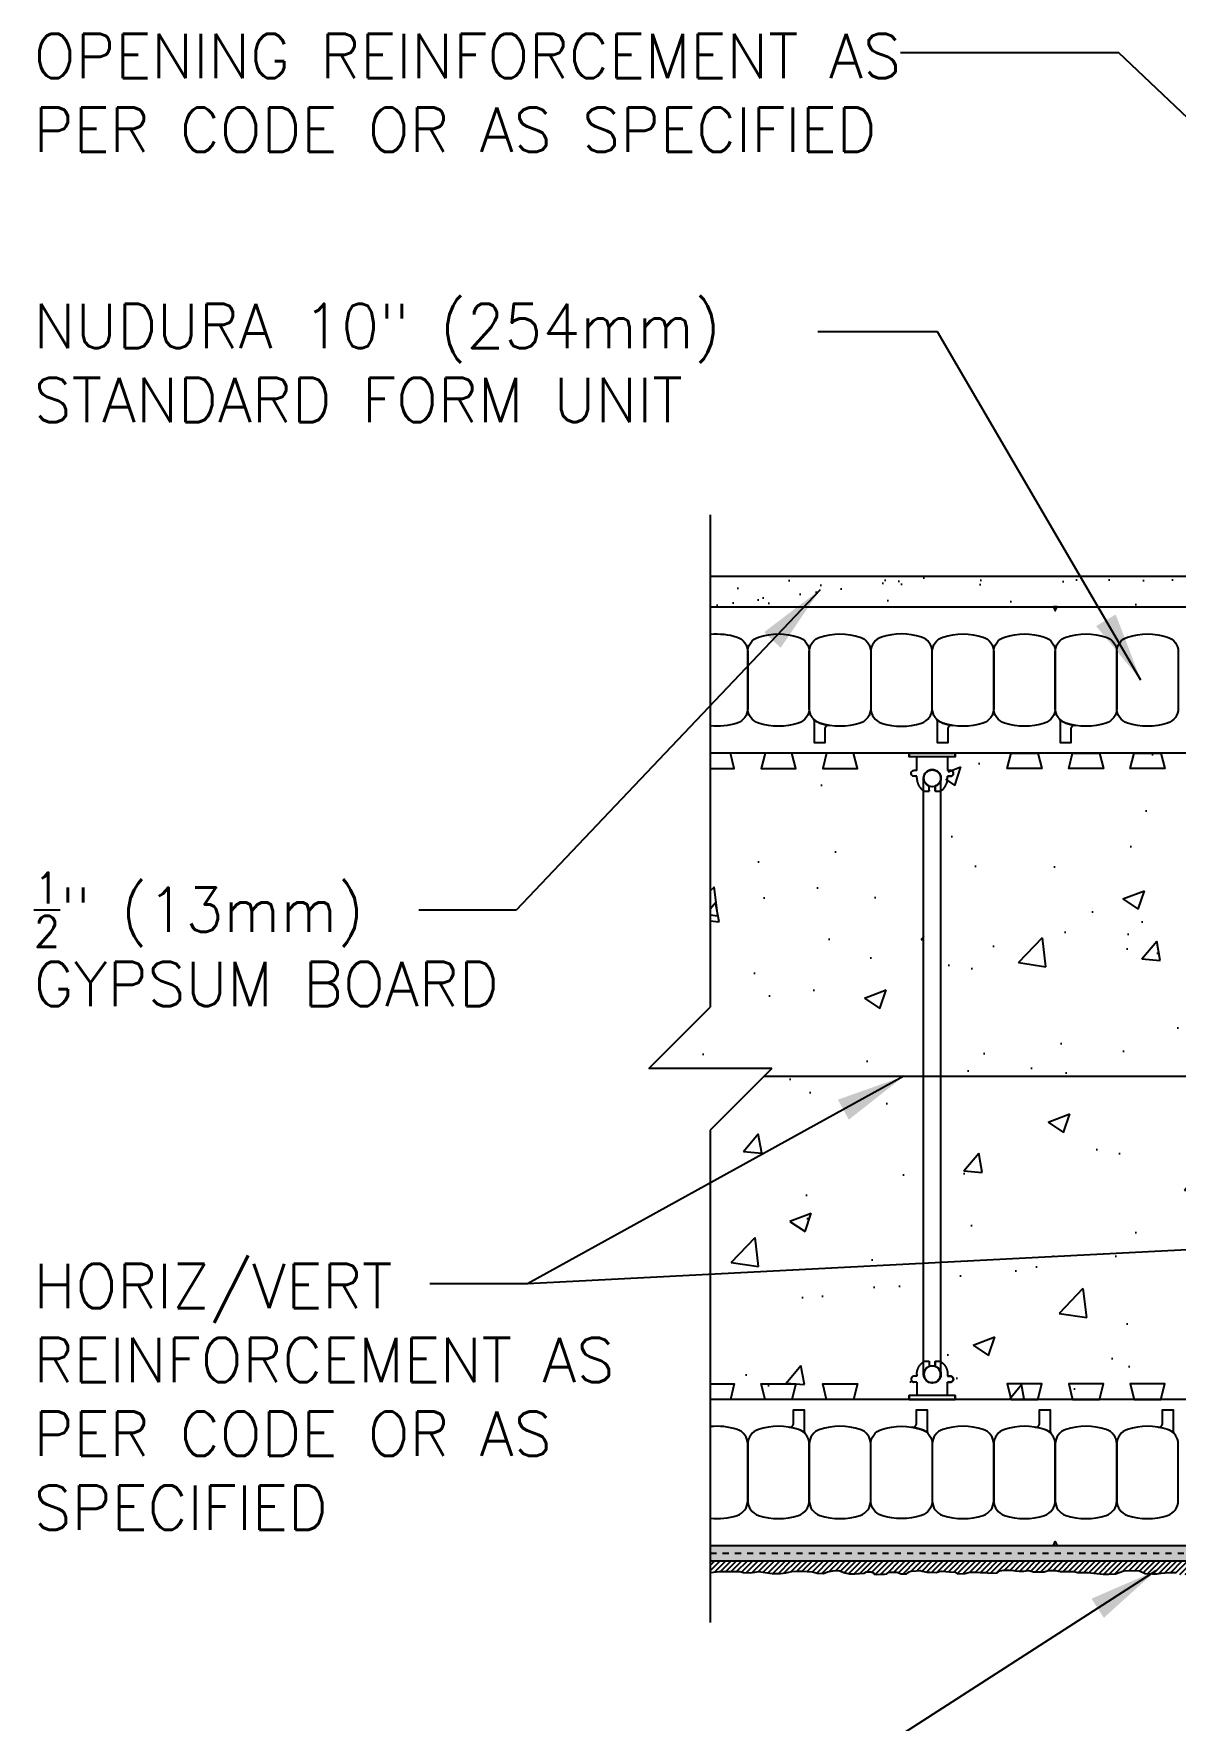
# Model space of a CAD drawing. Header units: inches. Extents: x 2880.3 to 2936.4, y 452.5 to 523.7.
# Drawn here: x 2880.26 to 2898.82, y 496.32 to 523.72 of the extents above; entities that cross this region are included whole.
import ezdxf

# ---------------------------------------------------------------- set-up
doc = ezdxf.new("R2010")
doc.units = ezdxf.units.IN
doc.header["$LTSCALE"] = 0.5
doc.header["$MEASUREMENT"] = 0
doc.linetypes.add('DASHED2', pattern=[0.375, 0.25, -0.125])
doc.layers.get('0').update_dxf_attribs({"linetype": 'CONTINUOUS'})
for name, color, linetype in [('HATCH', 12, 'CONTINUOUS'), ('line25', 2, 'CONTINUOUS'), ('LINE50', 5, 'CONTINUOUS'), ('LINE65', 3, 'CONTINUOUS'), ('LINE9', 9, 'CONTINUOUS'), ('TEXT', 4, 'CONTINUOUS'), ('Web_Edge', 9, 'CONTINUOUS')]:
    doc.layers.add(name, color=color, linetype=linetype)
doc.styles.add('DIM', font='romans.shx', dxfattribs={"width": 0.7})
doc.styles.get("Standard").update_dxf_attribs({"font": 'romans.shx'})
doc.dimstyles.new('ext_12', dxfattribs={"dimscale": 12, "dimtxt": 0.09375, "dimasz": 0.09375, "dimexe": 0.09375, "dimexo": 0.0625, "dimgap": 0.0625, "dimtad": 1, "dimdec": 1, "dimzin": 3, "dimdsep": 46, "dimlunit": 4, "dimtxsty": 'DIM', "dimcen": 0.09, "dimdle": 0.09375, "dimclrt": 4, "dimadec": 0, "dimazin": 0, "dimtfac": 1, "dimtdec": 1, "dimtmove": 2, "dimatfit": 3, "dimfxl": 0, "dimfrac": 2, "dimtolj": 1, "dimtzin": 0, "dimarcsym": 0})

# ---------------------------------------------------------------- blocks, each defined once
blk = doc.blocks.new('Connector')
blk.add_point((0.271, 0))
at = {"layer": 'LINE9'}
for p, q in [((0, 0.375), (0, -0.375)), ((0.062, -0.375), (0.062, 0.375)), ((0.281, 0.25), (0.062, 0.25))]:
    blk.add_line(p, q, dxfattribs=at)
for points, weights in [([(0.007, 0.375), (0.004, 0.375), (0, 0.375)], [1, 0.972587069138, 0.950305488115]), ([(0.327, 0.343), (0.308, 0.343), (0.281, 0.317), (0.281, 0.297)], [1, 0.85355339, 0.85355339, 1]), ([(0.328, 0.343), (0.327, 0.343), (0.327, 0.343)], [1, 0.70710678, 1]), ([(0.375, 0.297), (0.375, 0.317), (0.348, 0.343), (0.329, 0.343)], [1, 0.85355339, 0.85355339, 1]), ([(0.406, 0.25), (0.546, 0.25), (0.619, 0.131)], [0.958404415409, 0.794674173519, 0.864651571113]), ([(0.619, 0.052), (0.612, 0.049), (0.604, 0.049)], [0.83615024178, 0.892081430621, 1]), ([(0.619, -0.131), (0.546, -0.25), (0.406, -0.25)], [0.864651574428, 0.794674169686, 0.958404415195]), ([(0.604, -0.049), (0.612, -0.049), (0.619, -0.052)], [1, 0.89208144177, 0.836150253337]), ([(0, -0.375), (0.004, -0.375), (0.007, -0.375)], [0.950305488115, 0.972587069138, 1]), ([(0.281, -0.297), (0.281, -0.317), (0.308, -0.343), (0.327, -0.343)], [1, 0.85355339, 0.85355339, 1]), ([(0.327, -0.343), (0.281, -0.343), (0.281, -0.297)], [1, 0.70710678, 1]), ([(0.329, -0.343), (0.348, -0.343), (0.375, -0.317), (0.375, -0.297)], [1, 0.85355339, 0.85355339, 1]), ([(0.375, -0.297), (0.375, -0.343), (0.329, -0.343)], [1, 0.70710678, 1])]:
    blk.add_rational_spline(points, weights, degree=2, dxfattribs=at)
for points, degree in [([(0, 0.375), (0.002, 0.375), (0.005, 0.375), (0.007, 0.375)], 3), ([(0.007, 0.375), (0.021, 0.375), (0.051, 0.375), (0.062, 0.375), (0.062, 0.375)], 3), ([(0.281, 0.25), (0.281, 0.297)], 1), ([(0.327, 0.343), (0.327, 0.343), (0.328, 0.343), (0.328, 0.343)], 3), ([(0.328, 0.343), (0.329, 0.343), (0.329, 0.343), (0.329, 0.343)], 3), ([(0.375, 0.25), (0.375, 0.297)], 1), ([(0.406, 0.25), (0.375, 0.25)], 1), ([(0.604, 0.049), (0.532, 0.049)], 1), ([(0.604, 0.049), (0.609, 0.049), (0.614, 0.05), (0.619, 0.052)], 3), ([(0.619, 0.131), (0.619, 0.052)], 1), ([(0.062, -0.25), (0.281, -0.25)], 1), ([(0.281, -0.297), (0.281, -0.25)], 1), ([(0.281, -0.25), (0.281, -0.297)], 1), ([(0.375, -0.25), (0.375, -0.297)], 1), ([(0.375, -0.297), (0.375, -0.25)], 1), ([(0.406, -0.25), (0.375, -0.25)], 1), ([(0.532, -0.049), (0.604, -0.049)], 1), ([(0.604, -0.049), (0.58, -0.049), (0.556, -0.049), (0.532, -0.049)], 3), ([(0.619, -0.052), (0.614, -0.05), (0.609, -0.049), (0.604, -0.049)], 3), ([(0.619, -0.052), (0.619, -0.131)], 1), ([(0.007, -0.375), (0.005, -0.375), (0.002, -0.375), (0, -0.375)], 3), ([(0.062, -0.375), (0.062, -0.375), (0.051, -0.375), (0.021, -0.375), (0.007, -0.375)], 3), ([(0.328, -0.343), (0.328, -0.343), (0.327, -0.343), (0.327, -0.343)], 3), ([(0.329, -0.343), (0.329, -0.343), (0.329, -0.343), (0.328, -0.343)], 3)]:
    blk.add_open_spline(points, degree=degree, dxfattribs=at)
for points, weights, knots in [([(0.062, 0.375), (0.062, 0.375), (0.046, 0.375), (0.03, 0.375), (0.007, 0.375)], [0.868718858569, 0.861102746415, 1, 0.861102734288, 0.868718859898], [0, 0, 0, 0.5, 0.5, 1, 1, 1]), ([(0.532, 0.049), (0.472, 0.203), (0.333, 0.113), (0.157, 0), (0.333, -0.113), (0.472, -0.203), (0.532, -0.049)], [0.899508922286, 0.599718215298, 1, 0.54226024, 1, 0.599718224335, 0.899508908749], [0, 0, 0, 0.318112, 0.318112, 0.681888, 0.681888, 1, 1, 1]), ([(0.007, -0.375), (0.03, -0.375), (0.046, -0.375), (0.062, -0.375), (0.062, -0.375)], [0.868718859319, 0.861102739573, 1, 0.861102742958, 0.868718858948], [0, 0, 0, 0.5, 0.5, 1, 1, 1])]:
    blk.add_rational_spline(points, weights, degree=2, knots=knots, dxfattribs=at)
for points in [[(0.406, 0.25), (0.406, 0.25), (0.406, 0.25), (0.406, 0.25), (0.406, 0.25), (0.406, 0.25), (0.406, 0.25)], [(0.406, 0.25), (0.406, 0.25), (0.406, 0.25), (0.406, 0.25), (0.406, 0.25), (0.406, 0.25), (0.406, 0.25)], [(0.406, 0.25), (0.406, 0.25), (0.406, 0.25), (0.406, 0.25), (0.406, 0.25), (0.406, 0.25), (0.406, 0.25)], [(0.406, 0.25), (0.406, 0.25), (0.406, 0.25), (0.406, 0.25), (0.406, 0.25), (0.406, 0.25), (0.406, 0.25)], [(0.406, 0.25), (0.406, 0.25), (0.406, 0.25), (0.406, 0.25), (0.406, 0.25), (0.406, 0.25), (0.406, 0.25)], [(0.406, 0.25), (0.406, 0.25), (0.406, 0.25), (0.406, 0.25), (0.406, 0.25), (0.406, 0.25), (0.406, 0.25)], [(0.406, 0.25), (0.406, 0.25), (0.406, 0.25), (0.406, 0.25), (0.406, 0.25), (0.406, 0.25), (0.406, 0.25)], [(0.406, 0.25), (0.406, 0.25), (0.406, 0.25), (0.406, 0.25), (0.406, 0.25), (0.406, 0.25), (0.406, 0.25)], [(0.406, 0.25), (0.406, 0.25), (0.406, 0.25), (0.406, 0.25), (0.406, 0.25), (0.406, 0.25), (0.406, 0.25)], [(0.406, 0.25), (0.406, 0.25), (0.406, 0.25), (0.406, 0.25), (0.406, 0.25), (0.406, 0.25), (0.406, 0.25)], [(0.406, 0.25), (0.406, 0.25), (0.406, 0.25), (0.406, 0.25), (0.406, 0.25), (0.406, 0.25), (0.406, 0.25)], [(0.406, 0.25), (0.406, 0.25), (0.406, 0.25), (0.406, 0.25), (0.406, 0.25), (0.406, 0.25), (0.406, 0.25)], [(0.406, 0.25), (0.406, 0.25), (0.406, 0.25), (0.406, 0.25), (0.406, 0.25), (0.406, 0.25), (0.406, 0.25)], [(0.406, 0.25), (0.406, 0.25), (0.406, 0.25), (0.406, 0.25), (0.406, 0.25), (0.406, 0.25), (0.406, 0.25)], [(0.406, 0.25), (0.406, 0.25), (0.406, 0.25), (0.406, 0.25), (0.406, 0.25), (0.406, 0.25), (0.406, 0.25)], [(0.406, 0.25), (0.406, 0.25), (0.406, 0.25), (0.406, 0.25), (0.406, 0.25), (0.406, 0.25), (0.406, 0.25)], [(0.406, 0.25), (0.406, 0.25), (0.406, 0.25), (0.406, 0.25), (0.406, 0.25), (0.406, 0.25), (0.406, 0.25)], [(0.406, 0.25), (0.406, 0.25), (0.406, 0.25), (0.406, 0.25), (0.406, 0.25), (0.406, 0.25), (0.406, 0.25)], [(0.406, 0.25), (0.406, 0.25), (0.406, 0.25), (0.406, 0.25), (0.406, 0.25), (0.406, 0.25), (0.406, 0.25)], [(0.406, 0.25), (0.406, 0.25), (0.406, 0.25), (0.406, 0.25), (0.406, 0.25), (0.406, 0.25), (0.406, 0.25)], [(0.406, 0.25), (0.406, 0.25), (0.406, 0.25), (0.406, 0.25), (0.406, 0.25), (0.406, 0.25), (0.406, 0.25)], [(0.406, 0.25), (0.406, 0.25), (0.406, 0.25), (0.406, 0.25), (0.406, 0.25), (0.406, 0.25), (0.406, 0.25)], [(0.406, 0.25), (0.406, 0.25), (0.406, 0.25), (0.406, 0.25), (0.406, 0.25), (0.406, 0.25), (0.406, 0.25)], [(0.406, 0.25), (0.406, 0.25), (0.406, 0.25), (0.406, 0.25), (0.406, 0.25), (0.406, 0.25), (0.406, 0.25)], [(0.532, 0.049), (0.532, 0.049), (0.532, 0.049), (0.532, 0.049), (0.532, 0.049), (0.532, 0.049), (0.532, 0.049)], [(0.532, 0.049), (0.532, 0.049), (0.532, 0.049), (0.532, 0.049), (0.532, 0.049), (0.532, 0.049), (0.532, 0.049)], [(0.532, 0.049), (0.532, 0.049), (0.532, 0.049), (0.532, 0.049), (0.532, 0.049), (0.532, 0.049), (0.532, 0.049)], [(0.532, 0.049), (0.532, 0.049), (0.532, 0.049), (0.532, 0.049), (0.532, 0.049), (0.532, 0.049), (0.532, 0.049)], [(0.532, 0.049), (0.532, 0.049), (0.532, 0.049), (0.532, 0.049), (0.532, 0.049), (0.532, 0.049), (0.532, 0.049)], [(0.532, 0.049), (0.532, 0.049), (0.532, 0.049), (0.532, 0.049), (0.532, 0.049), (0.532, 0.049), (0.532, 0.049)], [(0.532, 0.049), (0.532, 0.049), (0.532, 0.049), (0.532, 0.049), (0.532, 0.049), (0.532, 0.049), (0.532, 0.049)], [(0.532, 0.049), (0.532, 0.049), (0.532, 0.049), (0.532, 0.049), (0.532, 0.049), (0.532, 0.049), (0.532, 0.049)], [(0.532, 0.049), (0.532, 0.049), (0.532, 0.049), (0.532, 0.049), (0.532, 0.049), (0.532, 0.049), (0.532, 0.049)], [(0.532, 0.049), (0.532, 0.049), (0.532, 0.049), (0.532, 0.049), (0.532, 0.049), (0.532, 0.049), (0.532, 0.049)], [(0.604, 0.049), (0.604, 0.049), (0.604, 0.049), (0.604, 0.049), (0.604, 0.049), (0.604, 0.049), (0.604, 0.049)], [(0.604, 0.049), (0.604, 0.049), (0.604, 0.049), (0.604, 0.049), (0.604, 0.049), (0.604, 0.049), (0.604, 0.049)], [(0.604, 0.049), (0.604, 0.049), (0.604, 0.049), (0.604, 0.049), (0.604, 0.049), (0.604, 0.049), (0.604, 0.049)], [(0.604, 0.049), (0.604, 0.049), (0.604, 0.049), (0.604, 0.049), (0.604, 0.049), (0.604, 0.049), (0.604, 0.049)], [(0.619, 0.131), (0.619, 0.131), (0.619, 0.131), (0.619, 0.131), (0.619, 0.131), (0.619, 0.131), (0.619, 0.131)], [(0.619, 0.131), (0.619, 0.131), (0.619, 0.131), (0.619, 0.131), (0.619, 0.131), (0.619, 0.131), (0.619, 0.131)], [(0.619, 0.131), (0.619, 0.131), (0.619, 0.131), (0.619, 0.131), (0.619, 0.131), (0.619, 0.131), (0.619, 0.131)], [(0.619, 0.131), (0.619, 0.131), (0.619, 0.131), (0.619, 0.131), (0.619, 0.131), (0.619, 0.131), (0.619, 0.131)], [(0.406, -0.25), (0.406, -0.25), (0.406, -0.25), (0.406, -0.25), (0.406, -0.25), (0.406, -0.25), (0.406, -0.25)], [(0.406, -0.25), (0.406, -0.25), (0.406, -0.25), (0.406, -0.25), (0.406, -0.25), (0.406, -0.25), (0.406, -0.25)], [(0.406, -0.25), (0.406, -0.25), (0.406, -0.25), (0.406, -0.25), (0.406, -0.25), (0.406, -0.25), (0.406, -0.25)], [(0.406, -0.25), (0.406, -0.25), (0.406, -0.25), (0.406, -0.25), (0.406, -0.25), (0.406, -0.25), (0.406, -0.25)], [(0.406, -0.25), (0.406, -0.25), (0.406, -0.25), (0.406, -0.25), (0.406, -0.25), (0.406, -0.25), (0.406, -0.25)], [(0.406, -0.25), (0.406, -0.25), (0.406, -0.25), (0.406, -0.25), (0.406, -0.25), (0.406, -0.25), (0.406, -0.25)], [(0.406, -0.25), (0.406, -0.25), (0.406, -0.25), (0.406, -0.25), (0.406, -0.25), (0.406, -0.25), (0.406, -0.25)], [(0.406, -0.25), (0.406, -0.25), (0.406, -0.25), (0.406, -0.25), (0.406, -0.25), (0.406, -0.25), (0.406, -0.25)], [(0.406, -0.25), (0.406, -0.25), (0.406, -0.25), (0.406, -0.25), (0.406, -0.25), (0.406, -0.25), (0.406, -0.25)], [(0.406, -0.25), (0.406, -0.25), (0.406, -0.25), (0.406, -0.25), (0.406, -0.25), (0.406, -0.25), (0.406, -0.25)], [(0.406, -0.25), (0.406, -0.25), (0.406, -0.25), (0.406, -0.25), (0.406, -0.25), (0.406, -0.25), (0.406, -0.25)], [(0.532, -0.049), (0.532, -0.049), (0.532, -0.049), (0.532, -0.049), (0.532, -0.049), (0.532, -0.049), (0.532, -0.049)], [(0.532, -0.049), (0.532, -0.049), (0.532, -0.049), (0.532, -0.049), (0.532, -0.049), (0.532, -0.049), (0.532, -0.049)], [(0.532, -0.049), (0.532, -0.049), (0.532, -0.049), (0.532, -0.049), (0.532, -0.049), (0.532, -0.049), (0.532, -0.049)], [(0.532, -0.049), (0.532, -0.049), (0.532, -0.049), (0.532, -0.049), (0.532, -0.049), (0.532, -0.049), (0.532, -0.049)], [(0.604, -0.049), (0.604, -0.049), (0.604, -0.049), (0.604, -0.049), (0.604, -0.049), (0.604, -0.049), (0.604, -0.049)], [(0.604, -0.049), (0.604, -0.049), (0.604, -0.049), (0.604, -0.049), (0.604, -0.049), (0.604, -0.049), (0.604, -0.049)], [(0.604, -0.049), (0.604, -0.049), (0.604, -0.049), (0.604, -0.049), (0.604, -0.049), (0.604, -0.049), (0.604, -0.049)], [(0.604, -0.049), (0.604, -0.049), (0.604, -0.049), (0.604, -0.049), (0.604, -0.049), (0.604, -0.049), (0.604, -0.049)], [(0.604, -0.049), (0.604, -0.049), (0.604, -0.049), (0.604, -0.049), (0.604, -0.049), (0.604, -0.049), (0.604, -0.049)], [(0.604, -0.049), (0.604, -0.049), (0.604, -0.049), (0.604, -0.049), (0.604, -0.049), (0.604, -0.049), (0.604, -0.049)], [(0.604, -0.049), (0.604, -0.049), (0.604, -0.049), (0.604, -0.049), (0.604, -0.049), (0.604, -0.049), (0.604, -0.049)], [(0.604, -0.049), (0.604, -0.049), (0.604, -0.049), (0.604, -0.049), (0.604, -0.049), (0.604, -0.049), (0.604, -0.049)], [(0.619, -0.131), (0.619, -0.131), (0.619, -0.131), (0.619, -0.131), (0.619, -0.131), (0.619, -0.131), (0.619, -0.131)], [(0.619, -0.131), (0.619, -0.131), (0.619, -0.131), (0.619, -0.131), (0.619, -0.131), (0.619, -0.131), (0.619, -0.131)], [(0.619, -0.131), (0.619, -0.131), (0.619, -0.131), (0.619, -0.131), (0.619, -0.131), (0.619, -0.131), (0.619, -0.131)], [(0.619, -0.131), (0.619, -0.131), (0.619, -0.131), (0.619, -0.131), (0.619, -0.131), (0.619, -0.131), (0.619, -0.131)]]:
    blk.add_open_spline(points, degree=3, knots=[0, 0, 0, 0, 1, 1, 1, 1, 1, 1, 1], dxfattribs=at)

msp = doc.modelspace()

# ---------------------------------------------------------------- hatches: boundary and pattern name
at = {"layer": 'HATCH'}
h = msp.add_hatch(dxfattribs=at)
h.set_pattern_fill('AR-SAND', color=256, scale=0.5)
h.set_pattern_definition([(37.5, (7.7335, 5.34206), (-0.03149668, 0.96341188), [0, -0.76, 0, -0.85, 0, -0.8125]), (7.5, (7.7335, 5.342), (0.88488835, 1.41107303), [0, -0.41, 0, -0.685, 0, -0.2625]), (327.5, (7.1185, 5.34206), (1.55707093, 0.00282953), [0, -0.25, 0, -0.9, 0, -1.175]), (317.5, (7.1185, 5.342), (1.5030633, 0.4388378), [0, -0.125, 0, -0.59, 0, -0.675])])
h.paths.add_polyline_path([(2915.015, 514.907), (2891.255, 514.907), (2891.255, 514.407), (2914.734, 514.407), (2915.015, 514.407)])
h.paths.add_polyline_path([(2915.515, 514.907), (2915.015, 514.907), (2915.015, 510.918), (2915.015, 506.032), (2915.515, 506.032)])
h = msp.add_hatch(dxfattribs=at)
h.set_pattern_fill('AR-CONC', color=256, scale=0.5)
h.set_pattern_definition([(50, (0, 0), (3.586301, -0.3137607), [0.375, -4.125]), (355, (0, 0), (-0.6937567, 3.7609607), [0.3, -3.3]), (100.45144, (0.299, -0.026), (2.8925442, 3.4472), [0.318701, -3.5057106]), (46.1842, (0, 1), (5.3362067, -0.8275964), [0.5625, -6.1875]), (96.63564, (0.4447, 0.931), (4.67331, 4.870593), [0.478052, -5.258569]), (351.18416, (0, 1), (4.67331, 4.870593), [0.45, -4.95]), (21, (0.5, 0.75), (2.9845353, -2.0130945), [0.375, -4.125]), (326, (0.5, 0.75), (1.2165767, 3.62575), [0.3, -3.3]), (71.45144, (0.7487, 0.5822), (4.201112, 1.6126558), [0.318701, -3.5057106]), (37.5, (0, 0), (0.0607993, 1.66446927), [0, -3.26, 0, -3.35, 0, -3.3125]), (7.5, (0, 0), (1.3153477, 1.9720586), [0, -1.91, 0, -3.185, 0, -1.2625]), (327.5, (-1.115, 0), (2.6691122, -0.11277436), [0, -1.25, 0, -3.9, 0, -5.175]), (317.5, (-1.615, 0), (2.9159308, 0.500525), [0, -1.625, 0, -2.59, 0, -3.675])])
h.paths.add_polyline_path([(2891.255, 512.032), (2894.489, 512.032), (2894.733, 511.413), (2894.724, 502.145), (2894.489, 501.536), (2891.255, 501.536), (2891.255, 505.907), (2892.255, 506.907), (2890.255, 506.907), (2891.255, 507.907)])
h.paths.add_polyline_path([(2895.239, 512.032), (2902.489, 512.032), (2902.733, 511.413), (2902.724, 502.145), (2902.489, 501.536), (2895.239, 501.536), (2895.005, 502.145), (2895.005, 511.42)])
h.paths.add_polyline_path([(2903.239, 512.032), (2910.489, 512.032), (2910.733, 511.413), (2910.724, 502.145), (2910.489, 501.536), (2903.239, 501.536), (2903.005, 502.145), (2903.005, 511.42)])
h.paths.add_polyline_path([(2911.239, 512.032), (2914.734, 512.032), (2914.734, 501.536), (2911.239, 501.536), (2911.005, 502.145), (2911.005, 511.42)])
h = msp.add_hatch(dxfattribs=at)
h.set_pattern_fill('AR-SAND', color=256, scale=0.05)
h.set_pattern_definition([(37.5, (228.41629, -0.15325), (-0.003149668, 0.0963411885), [0, -0.076, 0, -0.085, 0, -0.08125]), (7.5, (228.41629, -0.15325), (0.088488835, 0.141107303), [0, -0.041, 0, -0.0685, 0, -0.02625]), (327.5, (228.35479, -0.15325), (0.155707093, 0.0002829527), [0, -0.025, 0, -0.09, 0, -0.1175]), (317.5, (228.35479, -0.15325), (0.15030633, 0.043883778), [0, -0.0125, 0, -0.059, 0, -0.0675])])
h.paths.add_polyline_path([(2914.484, 499.157), (2910.388, 499.157), (2910.388, 499.032), (2914.484, 499.032)])
h.paths.add_polyline_path([(2914.734, 497.182), (2914.484, 497.182), (2914.484, 501.532), (2914.734, 501.532)])
h.paths.add_polyline_path([(2910.388, 497.432), (2914.734, 497.432), (2914.734, 497.182), (2910.388, 497.182)])
h.paths.add_polyline_path([(2910.138, 498.907), (2910.388, 498.907), (2910.388, 497.182), (2910.138, 497.182)])
h.paths.add_polyline_path([(2891.255, 499.157), (2910.388, 499.157), (2910.388, 498.907), (2891.255, 498.907)])
h.paths.add_polyline_path([(2914.484, 497.432), (2914.734, 497.432), (2914.734, 497.182), (2914.484, 497.182)], flags=16)
h = msp.add_hatch(dxfattribs=at)
h.set_pattern_fill('ANSI31', color=256, scale=0.5)
h.set_pattern_definition([(45, (11.965965, 23.35389), (-0.0441941738, 0.0441941738), [])])
h.paths.add_polyline_path([(2891.255, 498.721), (2891.309, 498.725), (2891.392, 498.732), (2891.734, 498.732), (2891.795, 498.717), (2891.91, 498.714), (2891.982, 498.725), (2892.044, 498.735), (2892.148, 498.717), (2892.263, 498.703), (2892.396, 498.703), (2892.483, 498.714), (2892.58, 498.735), (2892.674, 498.739), (2892.778, 498.739), (2892.832, 498.732), (2892.915, 498.728), (2892.994, 498.707), (2893.095, 498.703), (2893.163, 498.728), (2893.246, 498.746), (2893.345, 498.75), (2893.442, 498.714), (2893.518, 498.699), (2893.608, 498.699), (2893.662, 498.703), (2893.68, 498.703), (2893.759, 498.71), (2893.784, 498.724), (2893.792, 498.728), (2893.867, 498.728), (2893.91, 498.714), (2893.918, 498.692), (2893.961, 498.688), (2894.015, 498.692), (2894.087, 498.692), (2894.123, 498.696), (2894.13, 498.706), (2894.141, 498.714), (2894.159, 498.724), (2894.288, 498.724), (2894.357, 498.699), (2894.443, 498.699), (2894.461, 498.714), (2894.49, 498.728), (2894.515, 498.739), (2894.605, 498.746), (2894.666, 498.75), (2894.702, 498.739), (2894.728, 498.735), (2894.774, 498.724), (2894.832, 498.724), (2894.933, 498.721), (2894.962, 498.728), (2895.008, 498.739), (2895.026, 498.739), (2895.145, 498.728), (2895.239, 498.724), (2895.277, 498.699), (2895.396, 498.703), (2895.475, 498.724), (2895.565, 498.724), (2895.644, 498.721), (2895.738, 498.721), (2895.785, 498.71), (2895.918, 498.714), (2895.961, 498.746), (2896.026, 498.757), (2896.152, 498.757), (2896.22, 498.746), (2896.278, 498.739), (2896.353, 498.739), (2896.433, 498.75), (2896.508, 498.728), (2896.685, 498.728), (2896.749, 498.75), (2896.868, 498.75), (2896.944, 498.735), (2897.117, 498.735), (2897.173, 498.732), (2897.223, 498.721), (2897.392, 498.717), (2897.493, 498.706), (2897.644, 498.692), (2897.734, 498.692), (2897.842, 498.696), (2897.979, 498.746), (2898.062, 498.75), (2898.231, 498.746), (2898.328, 498.703), (2898.443, 498.696), (2898.515, 498.696), (2898.584, 498.706), (2898.652, 498.714), (2898.721, 498.717), (2898.829, 498.721), (2898.886, 498.688), (2898.976, 498.688), (2899.098, 498.706), (2899.325, 498.706), (2899.379, 498.724), (2899.501, 498.735), (2899.631, 498.739), (2899.735, 498.703), (2899.839, 498.696), (2899.98, 498.703), (2900.016, 498.717), (2900.059, 498.728), (2900.138, 498.732), (2900.235, 498.732), (2900.347, 498.724), (2900.451, 498.724), (2900.505, 498.735), (2900.559, 498.753), (2900.628, 498.757), (2900.714, 498.753), (2900.829, 498.753), (2900.844, 498.71), (2900.916, 498.703), (2900.991, 498.703), (2901.031, 498.721), (2901.071, 498.739), (2901.128, 498.742), (2901.258, 498.742), (2901.344, 498.739), (2901.427, 498.735), (2901.451, 498.714), (2901.534, 498.703), (2901.75, 498.703), (2901.783, 498.71), (2901.826, 498.717), (2901.883, 498.717), (2901.995, 498.728), (2902.027, 498.692), (2902.078, 498.685), (2902.143, 498.688), (2902.157, 498.714), (2902.197, 498.732), (2902.294, 498.735), (2902.427, 498.724), (2902.459, 498.724), (2902.528, 498.71), (2902.575, 498.692), (2902.722, 498.692), (2902.755, 498.706), (2902.848, 498.721), (2903.021, 498.724), (2903.154, 498.724), (2903.244, 498.717), (2903.413, 498.782), (2903.493, 498.768), (2903.68, 498.732), (2903.809, 498.685), (2903.932, 498.645), (2904.069, 498.638), (2904.148, 498.663), (2904.259, 498.685), (2904.377, 498.71), (2904.611, 498.699), (2904.784, 498.714), (2904.835, 498.75), (2905.007, 498.75), (2905.238, 498.753), (2905.238, 498.703), (2905.349, 498.696), (2905.472, 498.696), (2905.547, 498.728), (2905.627, 498.739), (2905.763, 498.739), (2905.825, 498.721), (2905.897, 498.728), (2906.077, 498.743), (2906.195, 498.703), (2906.321, 498.703), (2906.455, 498.717), (2906.512, 498.757), (2906.65, 498.75), (2906.809, 498.735), (2906.866, 498.692), (2907.007, 498.656), (2907.176, 498.667), (2907.266, 498.692), (2907.352, 498.706), (2907.468, 498.71), (2907.547, 498.71), (2907.63, 498.728), (2907.673, 498.746), (2907.785, 498.742), (2907.896, 498.71), (2908.008, 498.703), (2908.082, 498.685), (2908.154, 498.739), (2908.24, 498.746), (2908.37, 498.728), (2908.456, 498.696), (2908.568, 498.685), (2908.672, 498.732), (2908.734, 498.75), (2908.87, 498.746), (2908.957, 498.728), (2908.996, 498.678), (2909.097, 498.678), (2909.173, 498.685), (2909.331, 498.67), (2909.4, 498.71), (2909.562, 498.71), (2909.619, 498.742), (2909.832, 498.757), (2909.882, 498.742), (2909.976, 498.739), (2909.976, 498.67), (2909.943, 498.66), (2909.929, 498.645), (2909.936, 498.595), (2909.947, 498.541), (2909.983, 498.444), (2910.001, 498.426), (2909.961, 498.328), (2909.936, 498.289), (2909.915, 498.206), (2909.922, 498.141), (2909.908, 498.003), (2909.908, 497.953), (2909.916, 497.884), (2909.926, 497.816), (2909.959, 497.791), (2909.97, 497.747), (2909.977, 497.693), (2909.959, 497.647), (2909.937, 497.618), (2909.934, 497.578), (2909.952, 497.531), (2909.941, 497.456), (2909.916, 497.38), (2909.908, 497.323), (2909.93, 497.233), (2909.952, 497.218), (2909.941, 497.146), (2909.894, 497.085), (2909.908, 497.017), (2909.941, 497.013), (2910.024, 497.024), (2910.096, 496.984), (2910.186, 496.977), (2910.261, 497.006), (2910.358, 497.009), (2910.384, 497.009), (2910.492, 496.955), (2910.571, 496.984), (2910.679, 497.002), (2910.884, 496.981), (2910.913, 496.945), (2910.999, 496.945), (2911.089, 496.959), (2911.151, 496.984), (2911.183, 496.988), (2911.269, 496.991), (2911.345, 496.984), (2911.531, 496.959), (2911.61, 496.998), (2911.743, 497.006), (2911.79, 496.97), (2911.977, 496.977), (2912.175, 497.006), (2912.229, 497.006), (2912.337, 496.973), (2912.456, 496.952), (2912.618, 496.966), (2912.705, 496.973), (2912.831, 496.995), (2912.975, 496.998), (2913.075, 496.966), (2913.223, 496.962), (2913.381, 496.984), (2913.457, 497.016), (2913.583, 497.024), (2913.673, 497.009), (2913.792, 497.009), (2913.849, 496.991), (2913.99, 496.998), (2914.109, 497.042), (2914.166, 497.002), (2914.321, 496.962), (2914.493, 496.98), (2914.569, 497.002), (2914.709, 496.998), (2914.734, 497.011), (2914.769, 497.016), (2914.87, 497.013), (2914.949, 497.031), (2914.938, 497.221), (2914.899, 497.301), (2914.873, 497.373), (2914.913, 497.445), (2914.945, 497.495), (2914.953, 497.571), (2914.917, 497.646), (2914.909, 497.697), (2914.906, 497.79), (2914.92, 497.851), (2914.927, 497.891), (2914.971, 498.044), (2914.942, 498.123), (2914.902, 498.217), (2914.899, 498.328), (2914.902, 498.404), (2914.945, 498.48), (2914.963, 498.544), (2914.945, 498.652), (2914.917, 498.724), (2914.881, 498.822), (2914.902, 498.93), (2914.902, 498.991), (2914.945, 499.07), (2914.963, 499.142), (2914.924, 499.207), (2914.917, 499.261), (2914.917, 499.347), (2914.942, 499.416), (2914.945, 499.459), (2914.931, 499.524), (2914.909, 499.56), (2914.87, 499.617), (2914.884, 499.716), (2914.909, 499.763), (2914.935, 499.835), (2914.946, 499.936), (2914.938, 500.047), (2914.902, 500.076), (2914.899, 500.134), (2914.895, 500.213), (2914.931, 500.234), (2914.978, 500.278), (2914.982, 500.378), (2914.931, 500.44), (2914.902, 500.476), (2914.877, 500.544), (2914.877, 500.584), (2914.874, 500.63), (2914.841, 500.656), (2914.819, 500.677), (2914.794, 500.702), (2914.762, 500.735), (2914.742, 500.759), (2914.739, 500.766), (2914.734, 500.777), (2914.734, 497.182), (2910.138, 497.182), (2910.138, 498.907), (2891.255, 498.907)])

# ---------------------------------------------------------------- linework, layer by layer
at = {"layer": 'line25'}
for p, q in [((2914.734, 512.032), (2891.255, 512.032)), ((2914.484, 501.532), (2891.255, 501.532))]:
    msp.add_line(p, q, dxfattribs=at)
for points in [[(2891.255, 511.782), (2891.646, 511.782), (2891.583, 512.032), (2891.255, 512.032)], [(2891.255, 501.782), (2891.646, 501.782), (2891.583, 501.532), (2891.255, 501.532)]]:
    msp.add_lwpolyline(points, dxfattribs=at)
for points in [[(2892.146, 512.032), (2892.083, 511.782), (2892.646, 511.782), (2892.583, 512.032)], [(2893.146, 512.032), (2893.083, 511.782), (2893.646, 511.782), (2893.583, 512.032)], [(2896.583, 512.032), (2896.646, 511.782), (2896.083, 511.782), (2896.146, 512.032)], [(2897.583, 512.032), (2897.646, 511.782), (2897.083, 511.782), (2897.146, 512.032)], [(2898.583, 512.032), (2898.646, 511.782), (2898.083, 511.782), (2898.146, 512.032)], [(2892.146, 501.532), (2892.083, 501.782), (2892.646, 501.782), (2892.583, 501.532)], [(2893.146, 501.532), (2893.083, 501.782), (2893.646, 501.782), (2893.583, 501.532)], [(2896.583, 501.532), (2896.646, 501.782), (2896.083, 501.782), (2896.146, 501.532)], [(2897.583, 501.532), (2897.646, 501.782), (2897.083, 501.782), (2897.146, 501.532)], [(2898.583, 501.532), (2898.646, 501.782), (2898.083, 501.782), (2898.146, 501.532)]]:
    msp.add_lwpolyline(points, close=True, dxfattribs=at)
at = {"layer": 'LINE50'}
for p, q in [((2891.255, 514.407), (2914.734, 514.407)), ((2891.255, 499.157), (2914.484, 499.157))]:
    msp.add_line(p, q, dxfattribs=at)
at = {"layer": 'LINE50', "linetype": 'DASHED2', "ltscale": 0.5}
msp.add_line((2891.255, 499.032), (2910.201, 499.032), dxfattribs=at)
at = {"layer": 'LINE65', "flags": 128}
msp.add_lwpolyline([(2892.13, 506.782), (2913.364, 506.782)], dxfattribs=at)
at = {"layer": 'LINE9'}
for p, q in [((2891.255, 515.907), (2891.255, 507.907)), ((2891.255, 514.907), (2915.515, 514.907)), ((2890.255, 506.907), (2891.255, 507.907)), ((2892.255, 506.907), (2890.255, 506.907)), ((2892.255, 506.907), (2891.255, 505.907)), ((2891.255, 505.907), (2891.255, 497.907)), ((2891.255, 498.907), (2910.138, 498.907))]:
    msp.add_line(p, q, dxfattribs=at)
for points in [[(2896.833, 514.407), (2896.864, 514.343), (2896.896, 514.407)], [(2896.833, 499.157), (2896.864, 499.222), (2896.896, 499.157)]]:
    msp.add_lwpolyline(points, close=True, dxfattribs=at)
for points in [[(2891.255, 513.964, -0.104348), (2891.691, 513.918, -0.325305), (2891.864, 513.68), (2891.864, 512.759, -0.325305), (2891.691, 512.521, -0.104348), (2891.255, 512.475, -0.104348)], [(2891.255, 499.6, 0.104348), (2891.691, 499.646, 0.325305), (2891.864, 499.884), (2891.864, 500.805, 0.325305), (2891.691, 501.043, 0.104348), (2891.255, 501.089, 0.104348)]]:
    msp.add_lwpolyline(points, format="xyb", dxfattribs=at)
for points in [[(2892.691, 512.521, -0.157671), (2892.037, 512.521, -0.325305), (2891.864, 512.759), (2891.864, 513.68, -0.325305), (2892.037, 513.918, -0.157671), (2892.691, 513.918, -0.325305), (2892.864, 513.68), (2892.864, 512.759, -0.325305)], [(2893.691, 512.521, -0.157671), (2893.037, 512.521, -0.325305), (2892.864, 512.759), (2892.864, 513.68, -0.325305), (2893.037, 513.918, -0.157671), (2893.691, 513.918, -0.325305), (2893.864, 513.68), (2893.864, 512.759, -0.325305)], [(2894.037, 512.521, 0.157671), (2894.691, 512.521, 0.325305), (2894.864, 512.759), (2894.864, 513.68, 0.325305), (2894.691, 513.918, 0.157671), (2894.037, 513.918, 0.325305), (2893.864, 513.68), (2893.864, 512.759, 0.325305)], [(2895.691, 512.521, -0.157671), (2895.037, 512.521, -0.325305), (2894.864, 512.759), (2894.864, 513.68, -0.325305), (2895.037, 513.918, -0.157671), (2895.691, 513.918, -0.325305), (2895.864, 513.68), (2895.864, 512.759, -0.325305)], [(2896.691, 512.521, -0.157671), (2896.037, 512.521, -0.325305), (2895.864, 512.759), (2895.864, 513.68, -0.325305), (2896.037, 513.918, -0.157671), (2896.691, 513.918, -0.325305), (2896.864, 513.68), (2896.864, 512.759, -0.325305)], [(2897.691, 512.521, -0.157671), (2897.037, 512.521, -0.325305), (2896.864, 512.759), (2896.864, 513.68, -0.325305), (2897.037, 513.918, -0.157671), (2897.691, 513.918, -0.325305), (2897.864, 513.68), (2897.864, 512.759, -0.325305)], [(2898.691, 512.521, -0.157671), (2898.037, 512.521, -0.325305), (2897.864, 512.759), (2897.864, 513.68, -0.325305), (2898.037, 513.918, -0.157671), (2898.691, 513.918, -0.325305), (2898.864, 513.68), (2898.864, 512.759, -0.325305)], [(2893.037, 512.521, 0.037267), (2893.191, 512.484, 0.463036), (2893.118, 512.422), (2893.118, 512.201), (2892.948, 512.201), (2892.948, 512.547, 0.189002), (2892.931, 512.589, 0.128407)], [(2895.037, 512.521, 0.037267), (2895.191, 512.484, 0.463036), (2895.118, 512.422), (2895.118, 512.201), (2894.948, 512.201), (2894.948, 512.547, 0.189002), (2894.931, 512.589, 0.128407)], [(2897.037, 512.521, 0.037267), (2897.191, 512.484, 0.463036), (2897.118, 512.422), (2897.118, 512.201), (2896.948, 512.201), (2896.948, 512.547, 0.189002), (2896.931, 512.589, 0.128407)], [(2892.691, 501.043, 0.037267), (2892.538, 501.081, 0.463036), (2892.61, 501.142), (2892.61, 501.364), (2892.781, 501.364), (2892.781, 501.018, 0.189002), (2892.798, 500.975, 0.128407)], [(2894.691, 501.043, 0.037267), (2894.538, 501.081, 0.463036), (2894.61, 501.142), (2894.61, 501.364), (2894.781, 501.364), (2894.781, 501.018, 0.189002), (2894.798, 500.975, 0.128407)], [(2896.691, 501.043, 0.037267), (2896.538, 501.081, 0.463036), (2896.61, 501.142), (2896.61, 501.364), (2896.781, 501.364), (2896.781, 501.018, 0.189002), (2896.798, 500.975, 0.128407)], [(2898.691, 501.043, 0.037267), (2898.538, 501.081, 0.463036), (2898.61, 501.142), (2898.61, 501.364), (2898.781, 501.364), (2898.781, 501.018, 0.189002), (2898.798, 500.975, 0.128407)], [(2892.691, 501.043, 0.157671), (2892.037, 501.043, 0.325305), (2891.864, 500.805), (2891.864, 499.884, 0.325305), (2892.037, 499.646, 0.157671), (2892.691, 499.646, 0.325305), (2892.864, 499.884), (2892.864, 500.805, 0.325305)], [(2893.691, 501.043, 0.157671), (2893.037, 501.043, 0.325305), (2892.864, 500.805), (2892.864, 499.884, 0.325305), (2893.037, 499.646, 0.157671), (2893.691, 499.646, 0.325305), (2893.864, 499.884), (2893.864, 500.805, 0.325305)], [(2894.037, 501.043, -0.157671), (2894.691, 501.043, -0.325305), (2894.864, 500.805), (2894.864, 499.884, -0.325305), (2894.691, 499.646, -0.157671), (2894.037, 499.646, -0.325305), (2893.864, 499.884), (2893.864, 500.805, -0.325305)], [(2895.691, 501.043, 0.157671), (2895.037, 501.043, 0.325305), (2894.864, 500.805), (2894.864, 499.884, 0.325305), (2895.037, 499.646, 0.157671), (2895.691, 499.646, 0.325305), (2895.864, 499.884), (2895.864, 500.805, 0.325305)], [(2896.691, 501.043, 0.157671), (2896.037, 501.043, 0.325305), (2895.864, 500.805), (2895.864, 499.884, 0.325305), (2896.037, 499.646, 0.157671), (2896.691, 499.646, 0.325305), (2896.864, 499.884), (2896.864, 500.805, 0.325305)], [(2897.691, 501.043, 0.157671), (2897.037, 501.043, 0.325305), (2896.864, 500.805), (2896.864, 499.884, 0.325305), (2897.037, 499.646, 0.157671), (2897.691, 499.646, 0.325305), (2897.864, 499.884), (2897.864, 500.805, 0.325305)], [(2898.691, 501.043, 0.157671), (2898.037, 501.043, 0.325305), (2897.864, 500.805), (2897.864, 499.884, 0.325305), (2898.037, 499.646, 0.157671), (2898.691, 499.646, 0.325305), (2898.864, 499.884), (2898.864, 500.805, 0.325305)]]:
    msp.add_lwpolyline(points, format="xyb", close=True, dxfattribs=at)
msp.add_lwpolyline([(2891.255, 498.721), (2891.309, 498.725), (2891.392, 498.732), (2891.457, 498.732), (2891.522, 498.732), (2891.622, 498.732), (2891.734, 498.732), (2891.795, 498.717), (2891.91, 498.714), (2891.982, 498.725), (2892.044, 498.735), (2892.148, 498.717), (2892.263, 498.703), (2892.396, 498.703), (2892.483, 498.714), (2892.58, 498.735), (2892.674, 498.739), (2892.778, 498.739), (2892.832, 498.732), (2892.915, 498.728), (2892.994, 498.707), (2893.095, 498.703), (2893.163, 498.728), (2893.246, 498.746), (2893.345, 498.75), (2893.442, 498.714), (2893.518, 498.699), (2893.608, 498.699), (2893.662, 498.703), (2893.68, 498.703), (2893.759, 498.71), (2893.784, 498.724), (2893.792, 498.728), (2893.867, 498.728), (2893.91, 498.714), (2893.918, 498.692), (2893.961, 498.688), (2894.015, 498.692), (2894.069, 498.692), (2894.087, 498.692), (2894.123, 498.696), (2894.13, 498.706), (2894.141, 498.714), (2894.159, 498.724), (2894.27, 498.724), (2894.288, 498.724), (2894.357, 498.699), (2894.407, 498.699), (2894.443, 498.699), (2894.461, 498.714), (2894.49, 498.728), (2894.515, 498.739), (2894.605, 498.746), (2894.666, 498.75), (2894.702, 498.739), (2894.728, 498.735), (2894.774, 498.724), (2894.832, 498.724), (2894.933, 498.721), (2894.962, 498.728), (2895.008, 498.739), (2895.026, 498.739), (2895.145, 498.728), (2895.239, 498.724), (2895.277, 498.699), (2895.396, 498.703), (2895.475, 498.724), (2895.565, 498.724), (2895.644, 498.721), (2895.738, 498.721), (2895.785, 498.71), (2895.918, 498.714), (2895.961, 498.746), (2896.026, 498.757), (2896.152, 498.757), (2896.22, 498.746), (2896.278, 498.739), (2896.353, 498.739), (2896.433, 498.75), (2896.508, 498.728), (2896.573, 498.728), (2896.685, 498.728), (2896.749, 498.75), (2896.868, 498.75), (2896.944, 498.735), (2897.03, 498.735), (2897.117, 498.735), (2897.173, 498.732), (2897.223, 498.721), (2897.392, 498.717), (2897.493, 498.706), (2897.644, 498.692), (2897.734, 498.692), (2897.842, 498.696), (2897.979, 498.746), (2898.062, 498.75), (2898.231, 498.746), (2898.328, 498.703), (2898.443, 498.696), (2898.515, 498.696), (2898.584, 498.706), (2898.652, 498.714), (2898.721, 498.717), (2898.829, 498.721)], dxfattribs=at)
at = {"layer": 'Web_Edge'}
for p, q in [((2894.724, 501.938), (2894.724, 511.626)), ((2895.005, 501.938), (2895.005, 511.626))]:
    msp.add_line(p, q, dxfattribs=at)
for centre in [(2894.864, 511.626), (2894.864, 511.626), (2894.864, 501.938), (2894.864, 501.938)]:
    msp.add_circle(centre, 0.141, dxfattribs=at)

# ---------------------------------------------------------------- block references
at = {"xscale": -1, "rotation": 90}
msp.add_blockref('Connector', (2894.864, 512.032), dxfattribs=at)
at = {"rotation": 90}
msp.add_blockref('Connector', (2894.864, 501.532), dxfattribs=at)

# ---------------------------------------------------------------- texts
at = {"layer": 'TEXT', "char_height": 0.72}
for s, insert, width, attachment_point in [('OPENING REINFORCEMENT AS PER CODE OR AS SPECIFIED', (2880.255, 523.722), 15.35302, 1), ('\\A1;NUDURA 10" (254mm) STANDARD FORM UNIT', (2880.255, 518.373), 13.87171, 4), ('\\A1;{\\H0.7x;\\S1/2;}" (13mm) GYPSUM BOARD', (2880.255, 509.007), 10.53123, 4), ('HORIZ/VERT REINFORCEMENT AS PER CODE OR AS SPECIFIED', (2880.255, 501.573), 10.53123, 4)]:
    msp.add_mtext(s, dxfattribs=dict(at, insert=insert, width=width, attachment_point=attachment_point))

# ---------------------------------------------------------------- leaders
at = {"layer": 'TEXT'}
for points in [[(2912.797, 509.307), (2897.897, 523.412), (2894.347, 523.412)], [(2898.255, 513.22), (2894.947, 518.879), (2893.003, 518.879)], [(2893.04, 514.687), (2888.098, 509.482), (2886.515, 509.482)], [(2894.404, 506.782), (2888.281, 503.409), (2886.698, 503.409)], [(2904.199, 504.227), (2888.281, 503.409), (2886.698, 503.409)], [(2914.441, 504.405), (2896.29, 490.723), (2894.707, 490.723)], [(2898.5, 498.746), (2890.916, 493.87), (2889.173, 493.87)], [(2911.837, 498.209), (2897.6, 484.884), (2896.017, 484.884)]]:
    msp.add_leader(points, dimstyle='ext_12', override={"dimgap": 0.0625, "dimtad": 0}, dxfattribs=at)

doc.saveas('drawing.dxf')
